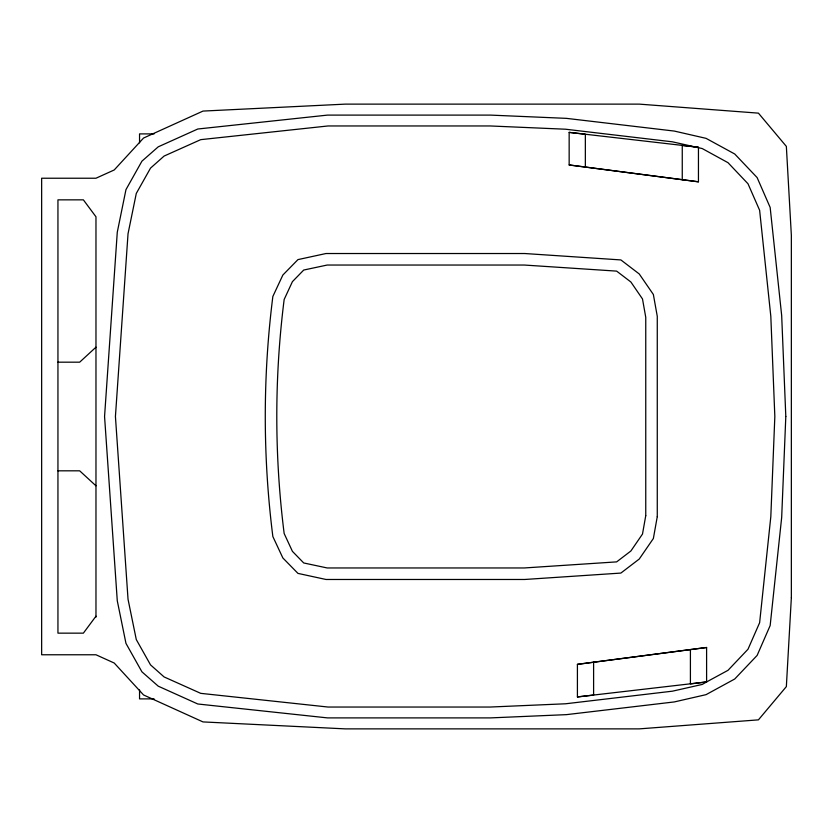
<?xml version="1.0" encoding="UTF-8"?>
<svg xmlns="http://www.w3.org/2000/svg" width="833" height="833" viewBox="0 0 833 833"><rect width="100%" height="100%" fill="white"/><g stroke="black" fill="none" stroke-linecap="round" stroke-linejoin="round"><path stroke-width="1.25" d="M95.972 616.201L83.373 633.153L57.946 633.153L57.946 199.847L83.373 199.847L95.972 216.799L95.972 617.138M95.972 347.184L79.676 362.178L57.946 362.178M706.603 681.935L702.25 684.434L672.481 691.171L565.576 703.781L490.168 707.04L328.056 707.04L200.722 693.348L164.101 676.937L150.523 664.88L136.289 639.567L128.032 599.25L115.423 416.5L128.032 233.75L136.289 193.433L150.523 168.12L164.101 156.063L200.722 139.652L328.056 125.96L490.168 125.96L565.576 129.219L672.481 141.829L702.25 148.566L728.011 162.685L748.003 183.77L759.623 210.28L770.817 316.321L774.836 416.5L770.817 516.679L759.623 622.72L748.003 649.23L728.011 670.315L706.603 681.935L690.411 683.893L690.411 649.563L706.603 647.491L706.603 681.935L577.415 696.929L577.415 664.338L706.603 647.491M577.415 664.338L690.411 649.563M577.415 696.929L593.606 695.086L593.606 662.266M154.105 133.894L139.548 133.894L139.548 142.839M57.946 470.822L79.676 470.822L95.972 485.816M154.105 698.887L139.548 698.887L139.548 689.943M569.158 132.374L585.349 134.217L585.349 167.037L698.45 181.813L698.45 147.264L569.158 132.374L569.158 164.965L698.45 181.813M698.45 147.264L682.258 145.411L682.258 179.751M569.158 164.965L585.349 167.037M785.811 416.5L781.677 517.439L770.161 625.552L757.124 655.425L734.737 678.999L706.061 694.649L674.334 701.927L566.44 714.641L490.491 717.9L327.515 717.9L197.785 703.989L158.239 686.173L141.933 671.835L125.96 643.368L117.276 600.77L104.562 416.5L117.276 232.23L125.96 189.632L141.933 161.165L158.239 146.827L197.785 129.011L327.515 115.1L490.491 115.1L566.44 118.359L674.334 131.073L706.061 138.351L734.737 154.001L757.124 177.575L770.161 207.448L781.677 315.561L785.811 416.5M791.35 597.73L786.352 686.611L758.426 719.858L639.234 728.875L345.331 728.875L203.002 721.919L143.568 694.972L114.225 663.037L95.972 654.769L41.65 654.769L41.65 178.231L95.972 178.231L114.225 169.963L143.568 138.028L203.002 111.081L345.331 104.125L639.234 104.125L758.426 113.142L786.352 146.389L791.35 235.27L791.35 597.73M645.752 515.7L642.493 534.057L630.873 551.009L616.639 561.879L524.28 567.96L327.192 567.96L303.722 562.962L292.414 551.342L284.157 533.516A933.72 933.72 0 0 1 284.157 299.484L292.414 281.658L303.722 270.038L327.192 265.04L524.28 265.04L616.639 271.121L630.873 281.991L642.493 298.943L645.752 317.3L645.752 515.7M657.268 516.679L653.364 538.514L639.234 559.047L620.877 573.073L524.717 579.476L325.995 579.476L297.964 573.396L282.856 557.964L272.86 536.556A954.795 954.795 0 0 1 272.86 296.444L282.856 275.036L297.964 259.604L325.995 253.524L524.717 253.524L620.877 259.927L639.234 273.953L653.364 294.486L657.268 316.321L657.268 516.679"/></g></svg>
